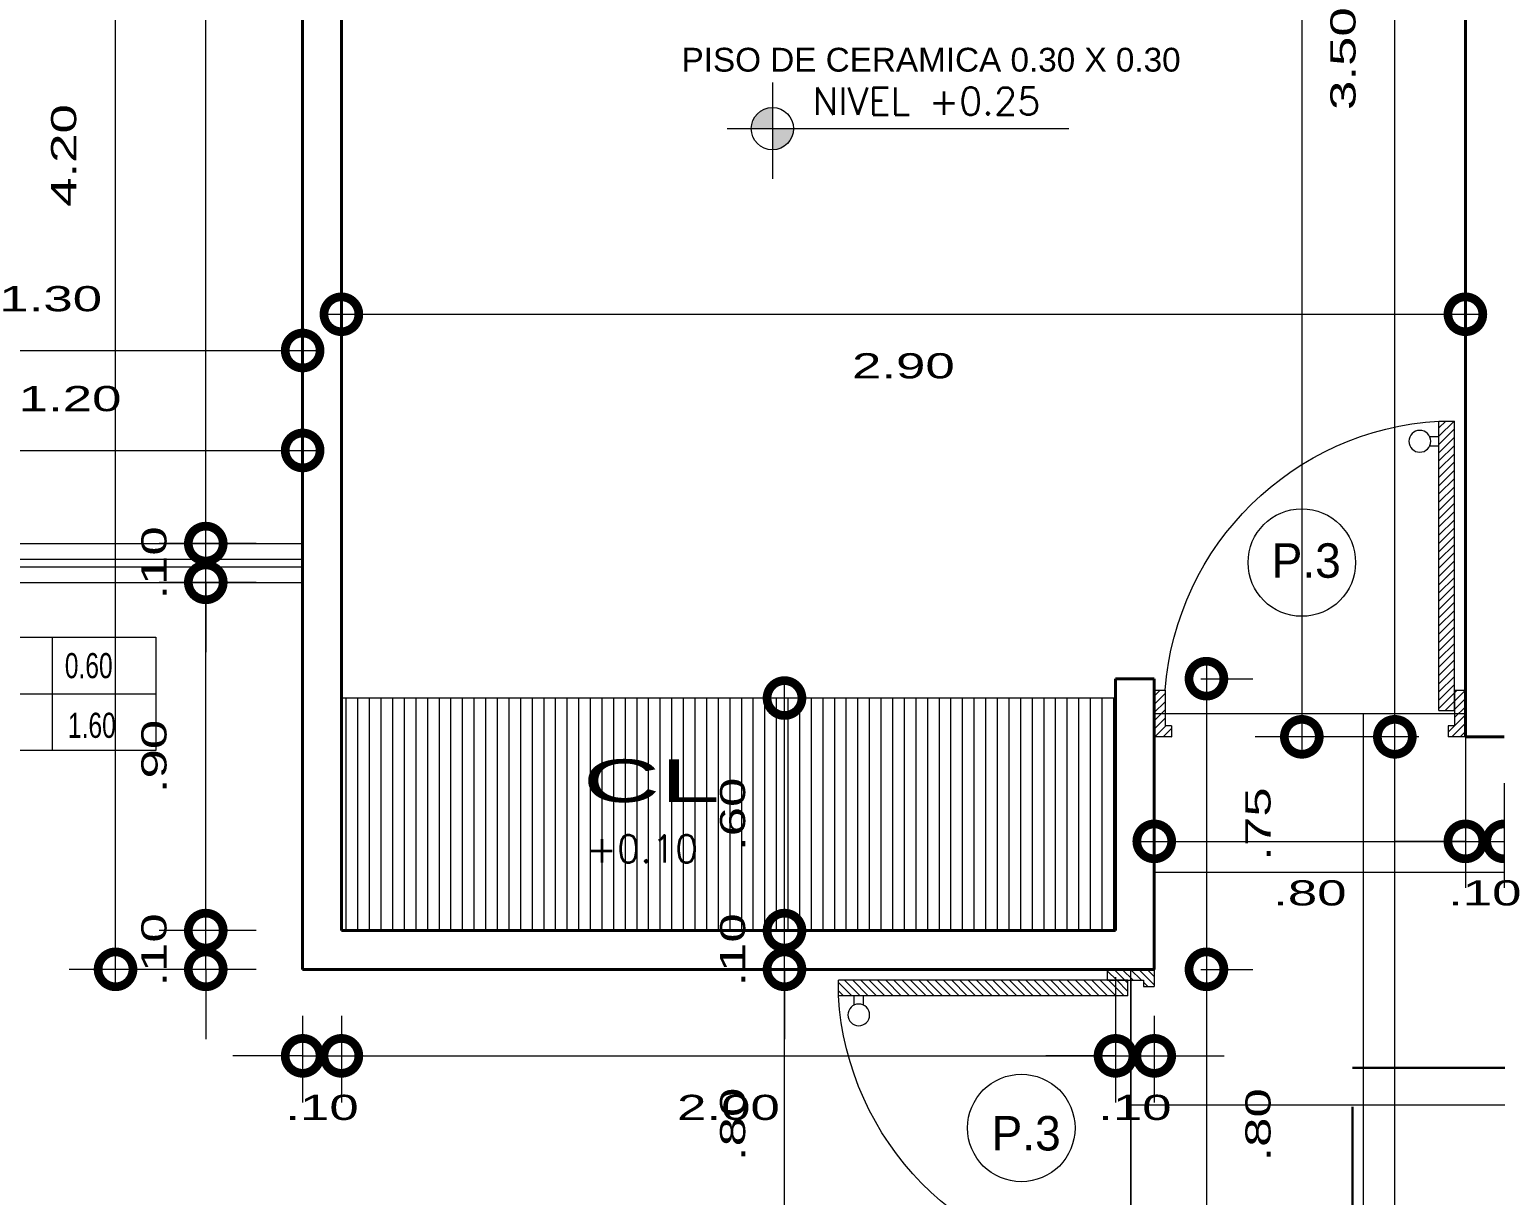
# Model space of a CAD drawing. Header units: inches. Extents: x 155.3 to 248.5, y 20.6 to 88.6.
# Drawn here: x 159.003 to 162.787, y 74.985 to 77.994 of the extents above; entities that cross this region are included whole.
import ezdxf

# ---------------------------------------------------------------- set-up
doc = ezdxf.new("R2010")
doc.units = ezdxf.units.IN
doc.header["$MEASUREMENT"] = 0
doc.linetypes.add('ACAD_ISO04W100', pattern=[30, 24, -3, 0, -3])
doc.linetypes.add('CONTINUA', pattern=[0])
for name, color, linetype in [('COTAS', 252, 'Continuous'), ('EJES', 1, 'Continuous'), ('MURO', 7, 'Continuous'), ('MURO BAJO', 144, 'Continuous'), ('PUERTAS', 23, 'Continuous'), ('TEXTOS PLANTA', 7, 'Continuous'), ('TEXTURAS', 251, 'Continuous'), ('VENTANAS', 40, 'Continuous')]:
    doc.layers.add(name, color=color, linetype=linetype)
doc.styles.add('Celso', font='swissel.ttf', dxfattribs={"width": 1.5})
doc.styles.add('ROMANS', font='romans', dxfattribs={"width": 1.1, "height": 1})
doc.styles.get("Standard").update_dxf_attribs({"font": 'arial.ttf'})
doc.dimstyles.new('PLANTA 1-50', dxfattribs={"dimtxt": 0.065, "dimasz": 0.18, "dimexe": 0.12, "dimexo": 0.12, "dimgap": 0.1, "dimtad": 2, "dimzin": 4, "dimdsep": 46, "dimtxsty": 'Celso', "dimblk": 'DOTSMALL', "dimcen": 0.065, "dimdle": 0.05, "dimclrd": 14, "dimclre": 251, "dimclrt": 256, "dimaunit": 1, "dimadec": 4, "dimazin": 1, "dimtfac": 1, "dimtix": 1, "dimtmove": 0, "dimatfit": 3, "dimldrblk": 'DOTSMALL', "dimfxl": 1, "dimlwd": 9, "dimlwe": 9, "dimarcsym": 0})
pattern_1 = [(315, (-96.529859, 5.184583), (-0.013258252, -0.013258252), [])]

# ---------------------------------------------------------------- blocks, each defined once
blk = doc.blocks.new('A$C2D8C4AFF')
at = {"lineweight": 0}
h = blk.add_hatch(dxfattribs=at)
h.set_pattern_fill('ANSI31', color=8, scale=0.15, angle=17, style=0)
h.set_pattern_definition(pattern_1)
h.paths.add_polyline_path([(0.035, 0.865), (0, 0.865), (0, 1.015), (0.055, 1.015), (0.055, 0.98), (0.035, 0.98)])
h = blk.add_hatch(dxfattribs=at)
h.set_pattern_fill('ANSI31', color=8, scale=0.15, angle=17, style=0)
h.set_pattern_definition(pattern_1)
h.paths.add_polyline_path([(1, 0.865), (0.965, 0.865), (0.965, 0.93), (0.965, 0.98), (0.945, 0.98), (0.945, 1.015), (1, 1.015)])
h = blk.add_hatch(dxfattribs=at)
h.set_pattern_fill('ANSI31', color=8, scale=0.15, angle=17, style=0)
h.set_pattern_definition(pattern_1)
h.paths.add_polyline_path([(0.965, 0), (0.915, 0), (0.915, 0.93), (0.965, 0.93)])
at = {"color": 32, "lineweight": 0}
for p, q in [((0, 0.865), (0, 1.015)), ((0.055, 1.015), (0, 1.015)), ((0.055, 0.98), (0.055, 1.015)), ((1, 1.015), (0.945, 1.015)), ((0.945, 0.98), (0.945, 1.015)), ((1, 0.865), (1, 1.015)), ((0.035, 0.865), (0.035, 0.98)), ((0.055, 0.98), (0.035, 0.98)), ((0.965, 0.98), (0.945, 0.98)), ((0.965, 0.865), (0.965, 0.98)), ((0.915, 0.93), (0.965, 0.93)), ((0.915, 0.93), (0.915, 0)), ((0.965, 0.93), (0.965, 0)), ((0, 0.865), (0.035, 0.865)), ((0.965, 0.865), (1, 0.865)), ((0.915, 0), (0.965, 0))]:
    blk.add_line(p, q, dxfattribs=at)
at = {"lineweight": 0}
for p, q in [((0.885, 0.08), (0.915, 0.08)), ((0.885, 0.05), (0.915, 0.05))]:
    blk.add_line(p, q, dxfattribs=at)
blk.add_circle((0.8534, 0.065), 0.035, dxfattribs=at)
blk.add_arc((0.9698, 0.9359), 0.9375, 184.3354, 266.6496, dxfattribs=at)
blk = doc.blocks.new('_DotSmall')
at = {"color": 0, "linetype": 'ByBlock', "lineweight": 0, "const_width": 0.5}
blk.add_lwpolyline([(-0.0625, 0, 1), (0.0625, 0, 1)], format="xyb", close=True, dxfattribs=at)
blk = doc.blocks.new('*D44')
at = {"layer": 'COTAS', "color": 14, "linetype": 'CONTINUA', "lineweight": 9, "transparency": 16777216}
for p, q in [((159.4586, 75.6689), (159.4586, 75.8489)), ((159.4586, 75.5689), (159.4586, 75.6689)), ((159.4586, 75.5689), (159.4586, 75.3889))]:
    blk.add_line(p, q, dxfattribs=at)
at = {"layer": 'COTAS', "color": 251, "linetype": 'Continuous', "lineweight": 9, "transparency": 16777216}
blk.add_line((159.5885, 75.6689), (159.3386, 75.6689), dxfattribs=at)
at = {"layer": 'COTAS', "color": 251, "linetype": 'CONTINUA', "lineweight": 9, "transparency": 16777216}
blk.add_line((159.5885, 75.5689), (159.3386, 75.5689), dxfattribs=at)
at = {"layer": 'Defpoints', "color": 0, "lineweight": 0, "transparency": 16777216}
for p in [(159.4586, 75.6689), (159.7085, 75.6689), (159.7085, 75.5689)]:
    blk.add_point(p, dxfattribs=at)
at = {"layer": 'COTAS', "color": 14, "lineweight": 9, "transparency": 16777216, "xscale": 0.18, "yscale": 0.18, "zscale": 0.18}
for p, rotation in [((159.4586, 75.6689), 270), ((159.4586, 75.5689), 90)]:
    blk.add_blockref('_DotSmall', p, dxfattribs=dict(at, rotation=rotation))
at = {"layer": 'COTAS', "lineweight": 0, "transparency": 16777216, "insert": (159.3253, 75.6189), "char_height": 0.065, "attachment_point": 5, "rotation": 90, "style": 'Celso'}
blk.add_mtext('.10', dxfattribs=at)
blk = doc.blocks.new('*D45')
at = {"layer": 'COTAS', "color": 14, "linetype": 'CONTINUA', "lineweight": 9, "transparency": 16777216}
blk.add_line((159.4586, 75.6189), (159.4586, 76.6175), dxfattribs=at)
at = {"layer": 'COTAS', "color": 251, "linetype": 'Continuous', "lineweight": 9, "transparency": 16777216}
blk.add_line((159.5885, 76.5675), (159.3386, 76.5675), dxfattribs=at)
at = {"layer": 'COTAS', "color": 251, "linetype": 'CONTINUA', "lineweight": 9, "transparency": 16777216}
blk.add_line((159.5885, 75.6689), (159.3386, 75.6689), dxfattribs=at)
at = {"layer": 'Defpoints', "color": 0, "lineweight": 0, "transparency": 16777216}
for p in [(159.4586, 76.5675), (159.7085, 76.5675), (159.7085, 75.6689)]:
    blk.add_point(p, dxfattribs=at)
at = {"layer": 'COTAS', "color": 14, "lineweight": 9, "transparency": 16777216, "xscale": 0.18, "yscale": 0.18, "zscale": 0.18}
for p, rotation in [((159.4586, 76.5675), 90), ((159.4586, 75.6689), 270)]:
    blk.add_blockref('_DotSmall', p, dxfattribs=dict(at, rotation=rotation))
at = {"layer": 'COTAS', "lineweight": 0, "transparency": 16777216, "insert": (159.3253, 76.1182), "char_height": 0.065, "attachment_point": 5, "rotation": 90, "style": 'Celso'}
blk.add_mtext('.90', dxfattribs=at)
blk = doc.blocks.new('*D46')
at = {"layer": 'COTAS', "color": 14, "linetype": 'CONTINUA', "lineweight": 9, "transparency": 16777216}
for p, q in [((159.4586, 76.6675), (159.4586, 76.8475)), ((159.4586, 76.5675), (159.4586, 76.6675)), ((159.4586, 76.5675), (159.4586, 76.3875))]:
    blk.add_line(p, q, dxfattribs=at)
at = {"layer": 'COTAS', "color": 251, "linetype": 'Continuous', "lineweight": 9, "transparency": 16777216}
blk.add_line((159.5885, 76.6675), (159.3386, 76.6675), dxfattribs=at)
at = {"layer": 'COTAS', "color": 251, "linetype": 'CONTINUA', "lineweight": 9, "transparency": 16777216}
blk.add_line((159.5885, 76.5675), (159.3386, 76.5675), dxfattribs=at)
at = {"layer": 'Defpoints', "color": 0, "lineweight": 0, "transparency": 16777216}
for p in [(159.4586, 76.6675), (159.7085, 76.6675), (159.7085, 76.5675)]:
    blk.add_point(p, dxfattribs=at)
at = {"layer": 'COTAS', "color": 14, "lineweight": 9, "transparency": 16777216, "xscale": 0.18, "yscale": 0.18, "zscale": 0.18}
for p, rotation in [((159.4586, 76.6675), 270), ((159.4586, 76.5675), 90)]:
    blk.add_blockref('_DotSmall', p, dxfattribs=dict(at, rotation=rotation))
at = {"layer": 'COTAS', "lineweight": 0, "transparency": 16777216, "insert": (159.3253, 76.6175), "char_height": 0.065, "attachment_point": 5, "rotation": 90, "style": 'Celso'}
blk.add_mtext('.10', dxfattribs=at)
blk = doc.blocks.new('*D47')
at = {"layer": 'COTAS', "color": 14, "linetype": 'CONTINUA', "lineweight": 9, "transparency": 16777216}
blk.add_line((159.4586, 76.6175), (159.4586, 79.7189), dxfattribs=at)
at = {"layer": 'COTAS', "color": 251, "linetype": 'Continuous', "lineweight": 9, "transparency": 16777216}
blk.add_line((159.6885, 79.6689), (159.3386, 79.6689), dxfattribs=at)
at = {"layer": 'COTAS', "color": 251, "linetype": 'CONTINUA', "lineweight": 9, "transparency": 16777216}
blk.add_line((159.5885, 76.6675), (159.3386, 76.6675), dxfattribs=at)
at = {"layer": 'Defpoints', "color": 0, "lineweight": 0, "transparency": 16777216}
for p in [(159.4586, 79.6689), (159.8085, 79.6689), (159.7085, 76.6675)]:
    blk.add_point(p, dxfattribs=at)
at = {"layer": 'COTAS', "color": 14, "lineweight": 9, "transparency": 16777216, "xscale": 0.18, "yscale": 0.18, "zscale": 0.18}
for p, rotation in [((159.4586, 79.6689), 90), ((159.4586, 76.6675), 270)]:
    blk.add_blockref('_DotSmall', p, dxfattribs=dict(at, rotation=rotation))
at = {"layer": 'COTAS', "lineweight": 0, "transparency": 16777216, "insert": (159.3253, 78.1682), "char_height": 0.065, "attachment_point": 5, "rotation": 90, "style": 'Celso'}
blk.add_mtext('3.00', dxfattribs=at)
blk = doc.blocks.new('*D89')
at = {"layer": 'COTAS', "color": 14, "linetype": 'CONTINUA', "lineweight": 9, "transparency": 16777216}
blk.add_line((159.2258, 75.5189), (159.2258, 79.8189), dxfattribs=at)
at = {"layer": 'COTAS', "color": 251, "linetype": 'Continuous', "lineweight": 9, "transparency": 16777216}
blk.add_line((159.5885, 79.7689), (159.1058, 79.7689), dxfattribs=at)
at = {"layer": 'COTAS', "color": 251, "linetype": 'CONTINUA', "lineweight": 9, "transparency": 16777216}
blk.add_line((159.5885, 75.5689), (159.1058, 75.5689), dxfattribs=at)
at = {"layer": 'Defpoints', "color": 0, "lineweight": 0, "transparency": 16777216}
for p in [(159.2258, 79.7689), (159.7085, 79.7689), (159.7085, 75.5689)]:
    blk.add_point(p, dxfattribs=at)
at = {"layer": 'COTAS', "color": 14, "lineweight": 9, "transparency": 16777216, "xscale": 0.18, "yscale": 0.18, "zscale": 0.18}
for p, rotation in [((159.2258, 79.7689), 90), ((159.2258, 75.5689), 270)]:
    blk.add_blockref('_DotSmall', p, dxfattribs=dict(at, rotation=rotation))
at = {"layer": 'COTAS', "lineweight": 0, "transparency": 16777216, "insert": (159.0924, 77.6689), "char_height": 0.065, "attachment_point": 5, "rotation": 90, "style": 'Celso'}
blk.add_mtext('4.20', dxfattribs=at)
blk = doc.blocks.new('*D91')
at = {"layer": 'COTAS', "color": 251, "linetype": 'CONTINUA', "lineweight": 9, "transparency": 16777216}
blk.add_line((158.5085, 76.7875), (158.5085, 77.0278), dxfattribs=at)
at = {"layer": 'COTAS', "color": 251, "linetype": 'Continuous', "lineweight": 9, "transparency": 16777216}
blk.add_line((159.7085, 76.7875), (159.7085, 77.0278), dxfattribs=at)
at = {"layer": 'COTAS', "color": 14, "linetype": 'CONTINUA', "lineweight": 9, "transparency": 16777216}
blk.add_line((158.4585, 76.9078), (159.7585, 76.9078), dxfattribs=at)
at = {"layer": 'Defpoints', "color": 0, "lineweight": 0, "transparency": 16777216}
for p in [(159.7085, 76.9078), (158.5085, 76.6675), (159.7085, 76.6675)]:
    blk.add_point(p, dxfattribs=at)
at = {"layer": 'COTAS', "color": 14, "lineweight": 9, "transparency": 16777216, "xscale": 0.18, "yscale": 0.18, "zscale": 0.18, "rotation": 180}
blk.add_blockref('_DotSmall', (158.5085, 76.9078), dxfattribs=at)
at = {"layer": 'COTAS', "color": 14, "lineweight": 9, "transparency": 16777216, "xscale": 0.18, "yscale": 0.18, "zscale": 0.18}
blk.add_blockref('_DotSmall', (159.7085, 76.9078), dxfattribs=at)
at = {"layer": 'COTAS', "lineweight": 0, "transparency": 16777216, "insert": (159.1085, 77.0412), "char_height": 0.065, "attachment_point": 5, "style": 'Celso'}
blk.add_mtext('1.20', dxfattribs=at)
blk = doc.blocks.new('*D92')
at = {"layer": 'COTAS', "color": 251, "linetype": 'CONTINUA', "lineweight": 9, "transparency": 16777216}
blk.add_line((158.4085, 76.7875), (158.4085, 77.2857), dxfattribs=at)
at = {"layer": 'COTAS', "color": 251, "linetype": 'Continuous', "lineweight": 9, "transparency": 16777216}
blk.add_line((159.7085, 76.7875), (159.7085, 77.2857), dxfattribs=at)
at = {"layer": 'COTAS', "color": 14, "linetype": 'CONTINUA', "lineweight": 9, "transparency": 16777216}
blk.add_line((158.3585, 77.1657), (159.7585, 77.1657), dxfattribs=at)
at = {"layer": 'Defpoints', "color": 0, "lineweight": 0, "transparency": 16777216}
for p in [(159.7085, 77.1657), (158.4085, 76.6675), (159.7085, 76.6675)]:
    blk.add_point(p, dxfattribs=at)
at = {"layer": 'COTAS', "color": 14, "lineweight": 9, "transparency": 16777216, "xscale": 0.18, "yscale": 0.18, "zscale": 0.18, "rotation": 180}
blk.add_blockref('_DotSmall', (158.4085, 77.1657), dxfattribs=at)
at = {"layer": 'COTAS', "color": 14, "lineweight": 9, "transparency": 16777216, "xscale": 0.18, "yscale": 0.18, "zscale": 0.18}
blk.add_blockref('_DotSmall', (159.7085, 77.1657), dxfattribs=at)
at = {"layer": 'COTAS', "lineweight": 0, "transparency": 16777216, "insert": (159.0585, 77.299), "char_height": 0.065, "attachment_point": 5, "style": 'Celso'}
blk.add_mtext('1.30', dxfattribs=at)
blk = doc.blocks.new('*D187')
at = {"layer": 'COTAS', "color": 14, "linetype": 'CONTINUA', "lineweight": 9, "transparency": 16777216}
blk.add_line((162.5264, 73.3689), (162.5264, 76.2189), dxfattribs=at)
at = {"layer": 'COTAS', "color": 251, "linetype": 'Continuous', "lineweight": 9, "transparency": 16777216}
blk.add_line((162.5884, 76.1689), (162.4064, 76.1689), dxfattribs=at)
at = {"layer": 'COTAS', "color": 251, "linetype": 'CONTINUA', "lineweight": 9, "transparency": 16777216}
blk.add_line((162.6231, 73.4189), (162.4064, 73.4189), dxfattribs=at)
at = {"layer": 'Defpoints', "color": 0, "lineweight": 0, "transparency": 16777216}
for p in [(162.5264, 76.1689), (162.7084, 76.1689), (162.7431, 73.4189)]:
    blk.add_point(p, dxfattribs=at)
at = {"layer": 'COTAS', "color": 14, "lineweight": 9, "transparency": 16777216, "xscale": 0.18, "yscale": 0.18, "zscale": 0.18}
for p, rotation in [((162.5264, 76.1689), 90), ((162.5264, 73.4189), 270)]:
    blk.add_blockref('_DotSmall', p, dxfattribs=dict(at, rotation=rotation))
at = {"layer": 'COTAS', "lineweight": 0, "transparency": 16777216, "insert": (162.393, 74.7939), "char_height": 0.065, "attachment_point": 5, "rotation": 90, "style": 'Celso'}
blk.add_mtext('2.75', dxfattribs=at)
blk = doc.blocks.new('*D188')
at = {"layer": 'COTAS', "color": 14, "linetype": 'CONTINUA', "lineweight": 9, "transparency": 16777216}
blk.add_line((162.5264, 76.1189), (162.5264, 79.7189), dxfattribs=at)
at = {"layer": 'COTAS', "color": 251, "linetype": 'Continuous', "lineweight": 9, "transparency": 16777216}
blk.add_line((162.5884, 79.6689), (162.4064, 79.6689), dxfattribs=at)
at = {"layer": 'COTAS', "color": 251, "linetype": 'CONTINUA', "lineweight": 9, "transparency": 16777216}
blk.add_line((162.5884, 76.1689), (162.4064, 76.1689), dxfattribs=at)
at = {"layer": 'Defpoints', "color": 0, "lineweight": 0, "transparency": 16777216}
for p in [(162.5264, 79.6689), (162.7084, 79.6689), (162.7084, 76.1689)]:
    blk.add_point(p, dxfattribs=at)
at = {"layer": 'COTAS', "color": 14, "lineweight": 9, "transparency": 16777216, "xscale": 0.18, "yscale": 0.18, "zscale": 0.18}
for p, rotation in [((162.5264, 79.6689), 90), ((162.5264, 76.1689), 270)]:
    blk.add_blockref('_DotSmall', p, dxfattribs=dict(at, rotation=rotation))
at = {"layer": 'COTAS', "lineweight": 0, "transparency": 16777216, "insert": (162.393, 77.9189), "char_height": 0.065, "attachment_point": 5, "rotation": 90, "style": 'Celso'}
blk.add_mtext('3.50', dxfattribs=at)
blk = doc.blocks.new('*D191')
at = {"layer": 'COTAS', "color": 14, "linetype": 'CONTINUA', "lineweight": 9, "transparency": 16777216}
blk.add_line((162.2864, 80.4189), (162.2864, 76.1189), dxfattribs=at)
at = {"layer": 'COTAS', "color": 251, "linetype": 'CONTINUA', "lineweight": 9, "transparency": 16777216}
blk.add_line((162.5884, 80.3689), (162.1664, 80.3689), dxfattribs=at)
at = {"layer": 'COTAS', "color": 251, "linetype": 'Continuous', "lineweight": 9, "transparency": 16777216}
blk.add_line((162.5884, 76.1689), (162.1664, 76.1689), dxfattribs=at)
at = {"layer": 'Defpoints', "color": 0, "lineweight": 0, "transparency": 16777216}
for p in [(162.7084, 80.3689), (162.2864, 76.1689), (162.7084, 76.1689)]:
    blk.add_point(p, dxfattribs=at)
at = {"layer": 'COTAS', "color": 14, "lineweight": 9, "transparency": 16777216, "xscale": 0.18, "yscale": 0.18, "zscale": 0.18}
for p, rotation in [((162.2864, 80.3689), 90), ((162.2864, 76.1689), 270)]:
    blk.add_blockref('_DotSmall', p, dxfattribs=dict(at, rotation=rotation))
at = {"layer": 'COTAS', "lineweight": 0, "transparency": 16777216, "insert": (162.153, 78.2689), "char_height": 0.065, "attachment_point": 5, "rotation": 90, "style": 'Celso'}
blk.add_mtext('4.20', dxfattribs=at)
blk = doc.blocks.new('*D192')
at = {"layer": 'COTAS', "color": 251, "linetype": 'CONTINUA', "lineweight": 9, "transparency": 16777216}
blk.add_line((159.8085, 77.5489), (159.8085, 77.1392), dxfattribs=at)
at = {"layer": 'COTAS', "color": 251, "linetype": 'Continuous', "lineweight": 9, "transparency": 16777216}
blk.add_line((162.7084, 77.5489), (162.7084, 77.1392), dxfattribs=at)
at = {"layer": 'COTAS', "color": 14, "linetype": 'CONTINUA', "lineweight": 9, "transparency": 16777216}
blk.add_line((159.7585, 77.2592), (162.7584, 77.2592), dxfattribs=at)
at = {"layer": 'Defpoints', "color": 0, "lineweight": 0, "transparency": 16777216}
for p in [(159.8085, 77.6689), (162.7084, 77.6689), (162.7084, 77.2592)]:
    blk.add_point(p, dxfattribs=at)
at = {"layer": 'COTAS', "color": 14, "lineweight": 9, "transparency": 16777216, "xscale": 0.18, "yscale": 0.18, "zscale": 0.18, "rotation": 180}
blk.add_blockref('_DotSmall', (159.8085, 77.2592), dxfattribs=at)
at = {"layer": 'COTAS', "color": 14, "lineweight": 9, "transparency": 16777216, "xscale": 0.18, "yscale": 0.18, "zscale": 0.18}
blk.add_blockref('_DotSmall', (162.7084, 77.2592), dxfattribs=at)
at = {"layer": 'COTAS', "lineweight": 0, "transparency": 16777216, "insert": (161.2584, 77.1258), "char_height": 0.065, "attachment_point": 5, "style": 'Celso'}
blk.add_mtext('2.90', dxfattribs=at)
blk = doc.blocks.new('*D195')
at = {"layer": 'COTAS', "color": 251, "linetype": 'CONTINUA', "lineweight": 9, "transparency": 16777216}
blk.add_line((161.9057, 76.1989), (161.9057, 75.7791), dxfattribs=at)
at = {"layer": 'COTAS', "color": 251, "linetype": 'Continuous', "lineweight": 9, "transparency": 16777216}
blk.add_line((162.7084, 76.1989), (162.7084, 75.7791), dxfattribs=at)
at = {"layer": 'COTAS', "color": 14, "linetype": 'CONTINUA', "lineweight": 9, "transparency": 16777216}
blk.add_line((161.8557, 75.8991), (162.7584, 75.8991), dxfattribs=at)
at = {"layer": 'Defpoints', "color": 0, "lineweight": 0, "transparency": 16777216}
for p in [(161.9057, 76.3189), (162.7084, 76.3189), (162.7084, 75.8991)]:
    blk.add_point(p, dxfattribs=at)
at = {"layer": 'COTAS', "color": 14, "lineweight": 9, "transparency": 16777216, "xscale": 0.18, "yscale": 0.18, "zscale": 0.18, "rotation": 180}
blk.add_blockref('_DotSmall', (161.9057, 75.8991), dxfattribs=at)
at = {"layer": 'COTAS', "color": 14, "lineweight": 9, "transparency": 16777216, "xscale": 0.18, "yscale": 0.18, "zscale": 0.18}
blk.add_blockref('_DotSmall', (162.7084, 75.8991), dxfattribs=at)
at = {"layer": 'COTAS', "lineweight": 0, "transparency": 16777216, "insert": (162.3071, 75.7657), "char_height": 0.065, "attachment_point": 5, "style": 'Celso'}
blk.add_mtext('.80', dxfattribs=at)
blk = doc.blocks.new('*D196')
at = {"layer": 'COTAS', "color": 251, "linetype": 'CONTINUA', "lineweight": 9, "transparency": 16777216}
blk.add_line((162.7084, 76.1989), (162.7084, 75.7791), dxfattribs=at)
at = {"layer": 'COTAS', "color": 251, "linetype": 'Continuous', "lineweight": 9, "transparency": 16777216}
blk.add_line((162.8084, 76.0489), (162.8084, 75.7791), dxfattribs=at)
at = {"layer": 'COTAS', "color": 14, "linetype": 'CONTINUA', "lineweight": 9, "transparency": 16777216}
for p, q in [((162.7084, 75.8991), (162.5284, 75.8991)), ((162.7084, 75.8991), (162.8084, 75.8991)), ((162.8084, 75.8991), (162.9884, 75.8991))]:
    blk.add_line(p, q, dxfattribs=at)
at = {"layer": 'Defpoints', "color": 0, "lineweight": 0, "transparency": 16777216}
for p in [(162.7084, 76.3189), (162.8084, 76.1689), (162.8084, 75.8991)]:
    blk.add_point(p, dxfattribs=at)
at = {"layer": 'COTAS', "color": 14, "lineweight": 9, "transparency": 16777216, "xscale": 0.18, "yscale": 0.18, "zscale": 0.18}
blk.add_blockref('_DotSmall', (162.7084, 75.8991), dxfattribs=at)
at = {"layer": 'COTAS', "color": 14, "lineweight": 9, "transparency": 16777216, "xscale": 0.18, "yscale": 0.18, "zscale": 0.18, "rotation": 180}
blk.add_blockref('_DotSmall', (162.8084, 75.8991), dxfattribs=at)
at = {"layer": 'COTAS', "lineweight": 0, "transparency": 16777216, "insert": (162.7584, 75.7657), "char_height": 0.065, "attachment_point": 5, "style": 'Celso'}
blk.add_mtext('.10', dxfattribs=at)
blk = doc.blocks.new('*D197')
at = {"layer": 'COTAS', "color": 251, "linetype": 'CONTINUA', "lineweight": 9, "transparency": 16777216}
blk.add_line((162.8084, 76.0489), (162.8084, 75.7791), dxfattribs=at)
at = {"layer": 'COTAS', "color": 251, "linetype": 'Continuous', "lineweight": 9, "transparency": 16777216}
blk.add_line((163.6111, 76.0489), (163.6111, 75.7791), dxfattribs=at)
at = {"layer": 'COTAS', "color": 14, "linetype": 'CONTINUA', "lineweight": 9, "transparency": 16777216}
blk.add_line((162.7584, 75.8991), (163.6611, 75.8991), dxfattribs=at)
at = {"layer": 'Defpoints', "color": 0, "lineweight": 0, "transparency": 16777216}
for p in [(162.8084, 76.1689), (163.6111, 76.1689), (163.6111, 75.8991)]:
    blk.add_point(p, dxfattribs=at)
at = {"layer": 'COTAS', "color": 14, "lineweight": 9, "transparency": 16777216, "xscale": 0.18, "yscale": 0.18, "zscale": 0.18, "rotation": 180}
blk.add_blockref('_DotSmall', (162.8084, 75.8991), dxfattribs=at)
at = {"layer": 'COTAS', "color": 14, "lineweight": 9, "transparency": 16777216, "xscale": 0.18, "yscale": 0.18, "zscale": 0.18}
blk.add_blockref('_DotSmall', (163.6111, 75.8991), dxfattribs=at)
at = {"layer": 'COTAS', "lineweight": 0, "transparency": 16777216, "insert": (163.2098, 75.7657), "char_height": 0.065, "attachment_point": 5, "style": 'Celso'}
blk.add_mtext('.80', dxfattribs=at)
blk = doc.blocks.new('*D198')
at = {"layer": 'COTAS', "color": 14, "linetype": 'CONTINUA', "lineweight": 9, "transparency": 16777216}
blk.add_line((162.0403, 76.3689), (162.0403, 75.5189), dxfattribs=at)
at = {"layer": 'COTAS', "color": 251, "linetype": 'CONTINUA', "lineweight": 9, "transparency": 16777216}
blk.add_line((162.0257, 76.3189), (162.1603, 76.3189), dxfattribs=at)
at = {"layer": 'COTAS', "color": 251, "linetype": 'Continuous', "lineweight": 9, "transparency": 16777216}
blk.add_line((162.0257, 75.5689), (162.1603, 75.5689), dxfattribs=at)
at = {"layer": 'Defpoints', "color": 0, "lineweight": 0, "transparency": 16777216}
for p in [(161.9057, 76.3189), (161.9057, 75.5689), (162.0403, 75.5689)]:
    blk.add_point(p, dxfattribs=at)
at = {"layer": 'COTAS', "color": 14, "lineweight": 9, "transparency": 16777216, "xscale": 0.18, "yscale": 0.18, "zscale": 0.18}
for p, rotation in [((162.0403, 76.3189), 90), ((162.0403, 75.5689), 270)]:
    blk.add_blockref('_DotSmall', p, dxfattribs=dict(at, rotation=rotation))
at = {"layer": 'COTAS', "lineweight": 0, "transparency": 16777216, "insert": (162.1737, 75.9439), "char_height": 0.065, "attachment_point": 5, "rotation": 90, "style": 'Celso'}
blk.add_mtext('.75', dxfattribs=at)
blk = doc.blocks.new('*D199')
at = {"layer": 'COTAS', "color": 14, "linetype": 'CONTINUA', "lineweight": 9, "transparency": 16777216}
blk.add_line((162.0403, 75.6189), (162.0403, 74.7162), dxfattribs=at)
at = {"layer": 'COTAS', "color": 251, "linetype": 'CONTINUA', "lineweight": 9, "transparency": 16777216}
blk.add_line((162.0257, 75.5689), (162.1603, 75.5689), dxfattribs=at)
at = {"layer": 'COTAS', "color": 251, "linetype": 'Continuous', "lineweight": 9, "transparency": 16777216}
blk.add_line((162.0257, 74.7662), (162.1603, 74.7662), dxfattribs=at)
at = {"layer": 'Defpoints', "color": 0, "lineweight": 0, "transparency": 16777216}
for p in [(161.9057, 75.5689), (161.9057, 74.7662), (162.0403, 74.7662)]:
    blk.add_point(p, dxfattribs=at)
at = {"layer": 'COTAS', "color": 14, "lineweight": 9, "transparency": 16777216, "xscale": 0.18, "yscale": 0.18, "zscale": 0.18}
for p, rotation in [((162.0403, 75.5689), 90), ((162.0403, 74.7662), 270)]:
    blk.add_blockref('_DotSmall', p, dxfattribs=dict(at, rotation=rotation))
at = {"layer": 'COTAS', "lineweight": 0, "transparency": 16777216, "insert": (162.1737, 75.1675), "char_height": 0.065, "attachment_point": 5, "rotation": 90, "style": 'Celso'}
blk.add_mtext('.80', dxfattribs=at)
blk = doc.blocks.new('*D206')
at = {"layer": 'COTAS', "color": 14, "linetype": 'CONTINUA', "lineweight": 9, "transparency": 16777216}
blk.add_line((160.9517, 74.7189), (160.9517, 75.6189), dxfattribs=at)
at = {"layer": 'COTAS', "color": 251, "linetype": 'Continuous', "lineweight": 9, "transparency": 16777216}
blk.add_line((161.0149, 75.5689), (160.8317, 75.5689), dxfattribs=at)
at = {"layer": 'COTAS', "color": 251, "linetype": 'CONTINUA', "lineweight": 9, "transparency": 16777216}
blk.add_line((161.0857, 74.7689), (160.8317, 74.7689), dxfattribs=at)
at = {"layer": 'Defpoints', "color": 0, "lineweight": 0, "transparency": 16777216}
for p in [(160.9517, 75.5689), (161.1349, 75.5689), (161.2057, 74.7689)]:
    blk.add_point(p, dxfattribs=at)
at = {"layer": 'COTAS', "color": 14, "lineweight": 9, "transparency": 16777216, "xscale": 0.18, "yscale": 0.18, "zscale": 0.18}
for p, rotation in [((160.9517, 75.5689), 90), ((160.9517, 74.7689), 270)]:
    blk.add_blockref('_DotSmall', p, dxfattribs=dict(at, rotation=rotation))
at = {"layer": 'COTAS', "lineweight": 0, "transparency": 16777216, "insert": (160.8183, 75.1689), "char_height": 0.065, "attachment_point": 5, "rotation": 90, "style": 'Celso'}
blk.add_mtext('.80', dxfattribs=at)
blk = doc.blocks.new('*D207')
at = {"layer": 'COTAS', "color": 14, "linetype": 'CONTINUA', "lineweight": 9, "transparency": 16777216}
for p, q in [((160.9517, 75.6689), (160.9517, 75.8489)), ((160.9517, 75.5689), (160.9517, 75.6689)), ((160.9517, 75.5689), (160.9517, 75.3889))]:
    blk.add_line(p, q, dxfattribs=at)
at = {"layer": 'COTAS', "color": 251, "linetype": 'Continuous', "lineweight": 9, "transparency": 16777216}
blk.add_line((160.9992, 75.6689), (160.8317, 75.6689), dxfattribs=at)
at = {"layer": 'COTAS', "color": 251, "linetype": 'CONTINUA', "lineweight": 9, "transparency": 16777216}
blk.add_line((161.0149, 75.5689), (160.8317, 75.5689), dxfattribs=at)
at = {"layer": 'Defpoints', "color": 0, "lineweight": 0, "transparency": 16777216}
for p in [(160.9517, 75.6689), (161.1192, 75.6689), (161.1349, 75.5689)]:
    blk.add_point(p, dxfattribs=at)
at = {"layer": 'COTAS', "color": 14, "lineweight": 9, "transparency": 16777216, "xscale": 0.18, "yscale": 0.18, "zscale": 0.18}
for p, rotation in [((160.9517, 75.6689), 270), ((160.9517, 75.5689), 90)]:
    blk.add_blockref('_DotSmall', p, dxfattribs=dict(at, rotation=rotation))
at = {"layer": 'COTAS', "lineweight": 0, "transparency": 16777216, "insert": (160.8183, 75.6189), "char_height": 0.065, "attachment_point": 5, "rotation": 90, "style": 'Celso'}
blk.add_mtext('.10', dxfattribs=at)
blk = doc.blocks.new('*D208')
at = {"layer": 'COTAS', "color": 14, "linetype": 'CONTINUA', "lineweight": 9, "transparency": 16777216}
blk.add_line((160.9517, 75.6189), (160.9517, 76.3189), dxfattribs=at)
at = {"layer": 'COTAS', "color": 251, "linetype": 'Continuous', "lineweight": 9, "transparency": 16777216}
blk.add_line((160.9908, 76.2689), (160.8317, 76.2689), dxfattribs=at)
at = {"layer": 'COTAS', "color": 251, "linetype": 'CONTINUA', "lineweight": 9, "transparency": 16777216}
blk.add_line((160.9992, 75.6689), (160.8317, 75.6689), dxfattribs=at)
at = {"layer": 'Defpoints', "color": 0, "lineweight": 0, "transparency": 16777216}
for p in [(160.9517, 76.2689), (161.1108, 76.2689), (161.1192, 75.6689)]:
    blk.add_point(p, dxfattribs=at)
at = {"layer": 'COTAS', "color": 14, "lineweight": 9, "transparency": 16777216, "xscale": 0.18, "yscale": 0.18, "zscale": 0.18}
for p, rotation in [((160.9517, 76.2689), 90), ((160.9517, 75.6689), 270)]:
    blk.add_blockref('_DotSmall', p, dxfattribs=dict(at, rotation=rotation))
at = {"layer": 'COTAS', "lineweight": 0, "transparency": 16777216, "insert": (160.8183, 75.9689), "char_height": 0.065, "attachment_point": 5, "rotation": 90, "style": 'Celso'}
blk.add_mtext('.60', dxfattribs=at)
blk = doc.blocks.new('*D209')
at = {"layer": 'COTAS', "color": 251, "linetype": 'CONTINUA', "lineweight": 9, "transparency": 16777216}
blk.add_line((159.7085, 75.4489), (159.7085, 75.2256), dxfattribs=at)
at = {"layer": 'COTAS', "color": 251, "linetype": 'Continuous', "lineweight": 9, "transparency": 16777216}
blk.add_line((159.8085, 75.4489), (159.8085, 75.2256), dxfattribs=at)
at = {"layer": 'COTAS', "color": 14, "linetype": 'CONTINUA', "lineweight": 9, "transparency": 16777216}
for p, q in [((159.7085, 75.3456), (159.5285, 75.3456)), ((159.7085, 75.3456), (159.8085, 75.3456)), ((159.8085, 75.3456), (159.9885, 75.3456))]:
    blk.add_line(p, q, dxfattribs=at)
at = {"layer": 'Defpoints', "color": 0, "lineweight": 0, "transparency": 16777216}
for p in [(159.7085, 75.5689), (159.8085, 75.5689), (159.8085, 75.3456)]:
    blk.add_point(p, dxfattribs=at)
at = {"layer": 'COTAS', "color": 14, "lineweight": 9, "transparency": 16777216, "xscale": 0.18, "yscale": 0.18, "zscale": 0.18}
blk.add_blockref('_DotSmall', (159.7085, 75.3456), dxfattribs=at)
at = {"layer": 'COTAS', "color": 14, "lineweight": 9, "transparency": 16777216, "xscale": 0.18, "yscale": 0.18, "zscale": 0.18, "rotation": 180}
blk.add_blockref('_DotSmall', (159.8085, 75.3456), dxfattribs=at)
at = {"layer": 'COTAS', "lineweight": 0, "transparency": 16777216, "insert": (159.7585, 75.2122), "char_height": 0.065, "attachment_point": 5, "style": 'Celso'}
blk.add_mtext('.10', dxfattribs=at)
blk = doc.blocks.new('*D210')
at = {"layer": 'COTAS', "color": 251, "linetype": 'Continuous', "lineweight": 9, "transparency": 16777216}
blk.add_line((161.8057, 75.5489), (161.8057, 75.2256), dxfattribs=at)
at = {"layer": 'COTAS', "color": 251, "linetype": 'CONTINUA', "lineweight": 9, "transparency": 16777216}
blk.add_line((159.8085, 75.4489), (159.8085, 75.2256), dxfattribs=at)
at = {"layer": 'COTAS', "color": 14, "linetype": 'CONTINUA', "lineweight": 9, "transparency": 16777216}
blk.add_line((159.7585, 75.3456), (161.8557, 75.3456), dxfattribs=at)
at = {"layer": 'Defpoints', "color": 0, "lineweight": 0, "transparency": 16777216}
for p in [(161.8057, 75.6689), (159.8085, 75.5689), (161.8057, 75.3456)]:
    blk.add_point(p, dxfattribs=at)
at = {"layer": 'COTAS', "color": 14, "lineweight": 9, "transparency": 16777216, "xscale": 0.18, "yscale": 0.18, "zscale": 0.18, "rotation": 180}
blk.add_blockref('_DotSmall', (159.8085, 75.3456), dxfattribs=at)
at = {"layer": 'COTAS', "color": 14, "lineweight": 9, "transparency": 16777216, "xscale": 0.18, "yscale": 0.18, "zscale": 0.18}
blk.add_blockref('_DotSmall', (161.8057, 75.3456), dxfattribs=at)
at = {"layer": 'COTAS', "lineweight": 0, "transparency": 16777216, "insert": (160.8071, 75.2122), "char_height": 0.065, "attachment_point": 5, "style": 'Celso'}
blk.add_mtext('2.00', dxfattribs=at)
blk = doc.blocks.new('*D211')
at = {"layer": 'COTAS', "color": 251, "linetype": 'CONTINUA', "lineweight": 9, "transparency": 16777216}
blk.add_line((161.8057, 75.5489), (161.8057, 75.2256), dxfattribs=at)
at = {"layer": 'COTAS', "color": 251, "linetype": 'Continuous', "lineweight": 9, "transparency": 16777216}
blk.add_line((161.9057, 75.4489), (161.9057, 75.2256), dxfattribs=at)
at = {"layer": 'COTAS', "color": 14, "linetype": 'CONTINUA', "lineweight": 9, "transparency": 16777216}
for p, q in [((161.8057, 75.3456), (161.6257, 75.3456)), ((161.8057, 75.3456), (161.9057, 75.3456)), ((161.9057, 75.3456), (162.0857, 75.3456))]:
    blk.add_line(p, q, dxfattribs=at)
at = {"layer": 'Defpoints', "color": 0, "lineweight": 0, "transparency": 16777216}
for p in [(161.8057, 75.6689), (161.9057, 75.5689), (161.9057, 75.3456)]:
    blk.add_point(p, dxfattribs=at)
at = {"layer": 'COTAS', "color": 14, "lineweight": 9, "transparency": 16777216, "xscale": 0.18, "yscale": 0.18, "zscale": 0.18}
blk.add_blockref('_DotSmall', (161.8057, 75.3456), dxfattribs=at)
at = {"layer": 'COTAS', "color": 14, "lineweight": 9, "transparency": 16777216, "xscale": 0.18, "yscale": 0.18, "zscale": 0.18, "rotation": 180}
blk.add_blockref('_DotSmall', (161.9057, 75.3456), dxfattribs=at)
at = {"layer": 'COTAS', "lineweight": 0, "transparency": 16777216, "insert": (161.8557, 75.2122), "char_height": 0.065, "attachment_point": 5, "style": 'Celso'}
blk.add_mtext('.10', dxfattribs=at)

msp = doc.modelspace()

# ---------------------------------------------------------------- hatches: boundary and pattern name
at = {"layer": 'TEXTOS PLANTA', "lineweight": 9}
h = msp.add_hatch(color=7, dxfattribs=at)
h.paths.add_polyline_path([(160.866, 77.7382), (160.9206, 77.7382), (160.9206, 77.7928, 0.414214)])
h.paths.add_polyline_path([(160.9206, 77.7382), (160.9206, 77.6836, 0.414214), (160.9752, 77.7382)])
at = {"layer": 'TEXTURAS', "lineweight": 0}
h = msp.add_hatch(dxfattribs=at)
h.set_pattern_fill('_USER', color=251, scale=0.03, angle=90, style=0, pattern_type=0)
h.set_pattern_definition([(90, (0.761205, 0), (-0.03, 2e-18), [])])
h.paths.add_polyline_path([(159.8085, 76.2689), (159.8085, 75.6689), (161.8057, 75.6689), (161.8057, 76.2689)])
h = msp.add_hatch(dxfattribs=at)
h.set_pattern_fill('_USER', color=251, scale=0.6, angle=90, style=0, double=1, pattern_type=0)
h.set_pattern_definition([(90, (161.84554, 73.4189), (-0.6, 4e-17), []), (180, (161.84554, 73.4189), (-7e-17, -0.6), [])])
h.paths.add_polyline_path([(163.6084, 76.1689), (163.5669, 76.1689), (163.5669, 76.197), (163.583, 76.197), (163.583, 76.2291), (162.8365, 76.2291), (162.8365, 76.197), (162.8525, 76.197), (162.8525, 76.1689), (162.8084, 76.1689), (162.7084, 76.1689), (162.6643, 76.1689), (162.6643, 76.197), (162.6803, 76.197), (162.6803, 76.2291), (161.9338, 76.2291), (161.9338, 76.197), (161.9499, 76.197), (161.9499, 76.1689), (161.9057, 76.1689), (161.9057, 75.5689), (161.9057, 75.5247), (161.8776, 75.5247), (161.8776, 75.5408), (161.8455, 75.5408), (161.8455, 74.7943), (161.8776, 74.7943), (161.8776, 74.8103), (161.9057, 74.8103), (161.9057, 74.7662), (161.9057, 74.0144), (162.4172, 74.0144), (162.4172, 75.3144), (163.6084, 75.3144)])
h.paths.add_polyline_path([(165.7084, 74.4689), (165.6084, 74.4689), (165.5754, 74.4739), (165.5754, 74.4949), (165.5874, 74.4949), (165.5874, 74.5189), (165.0294, 74.5189), (165.0294, 74.4949), (165.0414, 74.4949), (165.0414, 74.4739), (165.0084, 74.4739), (165.0084, 74.4689), (163.6084, 74.4689), (163.6084, 74.5689), (163.6084, 74.6019), (163.6294, 74.6019), (163.6294, 74.5899), (163.6584, 74.5899), (163.6584, 75.1479), (163.6294, 75.1479), (163.6294, 75.1359), (163.6084, 75.1359), (163.6084, 75.1689), (163.6084, 75.3144), (162.4172, 75.3144), (162.4172, 74.0144), (161.9057, 74.0144), (161.9057, 73.4189), (165.7084, 73.4189)])

# ---------------------------------------------------------------- linework, layer by layer
at = {"layer": 'EJES', "linetype": 'ACAD_ISO04W100', "lineweight": 30, "ltscale": 0.05}
for p, q in [((162.4172, 74.0144), (162.4172, 75.3144)), ((162.4172, 75.3144), (184.6111, 75.3144))]:
    msp.add_line(p, q, dxfattribs=at)
at = {"layer": 'MURO', "color": 7, "lineweight": 40}
for p, q in [((159.7085, 79.7689), (159.7085, 75.5689)), ((159.8085, 79.6689), (159.8085, 75.6689)), ((162.7084, 76.1689), (162.7084, 79.6689)), ((161.9057, 76.3189), (161.8057, 76.3189)), ((161.8057, 75.6689), (161.8057, 76.3189)), ((161.9057, 75.5689), (161.9057, 76.3189)), ((162.7084, 76.1689), (162.8084, 76.1689)), ((161.8057, 75.6689), (159.8085, 75.6689)), ((161.9057, 75.5689), (159.7085, 75.5689))]:
    msp.add_line(p, q, dxfattribs=at)
at = {"layer": 'MURO BAJO', "lineweight": 15}
for p, q in [((158.5085, 76.6675), (159.7085, 76.6675)), ((158.5085, 76.5675), (159.7085, 76.5675))]:
    msp.add_line(p, q, dxfattribs=at)
at = {"layer": 'TEXTOS PLANTA', "color": 7, "lineweight": 9}
for p, q in [((160.9206, 77.857), (160.9206, 77.6089)), ((160.8035, 77.7382), (161.6849, 77.7382))]:
    msp.add_line(p, q, dxfattribs=at)
for points in [[(158.7949, 76.4257), (159.3301, 76.4257), (159.3301, 76.1338), (158.7949, 76.1338), (158.7949, 76.4257)], [(159.0625, 76.4257), (159.0625, 76.1338)], [(158.7949, 76.2797), (159.3301, 76.2797)]]:
    msp.add_lwpolyline(points, dxfattribs=at)
msp.add_circle((160.9206, 77.7382), 0.0546, dxfattribs=at)
at = {"layer": 'TEXTOS PLANTA', "lineweight": 0}
for centre in [(162.2864, 76.6186), (161.5627, 75.1595)]:
    msp.add_circle(centre, 0.1387, dxfattribs=at)
at = {"layer": 'TEXTURAS', "color": 251, "lineweight": 0}
for p, q in [((161.8057, 76.2689), (159.8085, 76.2689)), ((161.9057, 76.2291), (162.7084, 76.2291)), ((161.8455, 74.7662), (161.8455, 75.5689))]:
    msp.add_line(p, q, dxfattribs=at)
at = {"layer": 'VENTANAS', "lineweight": 20}
for p, q in [((158.5085, 76.6275), (159.7085, 76.6275)), ((158.5085, 76.6075), (159.7085, 76.6075))]:
    msp.add_line(p, q, dxfattribs=at)

# ---------------------------------------------------------------- block references
at = {"layer": 'PUERTAS', "lineweight": 0, "xscale": -0.80269837919511, "yscale": 0.80269837919511, "zscale": 0.80269837919511}
for p, rotation in [((161.9057, 76.9836), 180), ((161.091, 74.7662), 270)]:
    msp.add_blockref('A$C2D8C4AFF', p, dxfattribs=dict(at, rotation=rotation))

# ---------------------------------------------------------------- texts
at = {"layer": 'TEXTOS PLANTA', "color": 7, "lineweight": 9}
msp.add_text('PISO DE CERAMICA 0.30 X 0.30', height=0.061427, dxfattribs=at).set_placement((160.6861, 77.8854))
at = {"layer": 'TEXTOS PLANTA', "color": 7, "lineweight": 9, "style": 'ROMANS'}
for s, p in [('NIVEL +0.25', (161.0241, 77.7741)), ('+0.10', (160.4412, 75.8449))]:
    msp.add_text(s, height=0.07, dxfattribs=at).set_placement(p)
at = {"layer": 'TEXTOS PLANTA', "color": 7, "lineweight": 9}
for s, height, width, p in [('0.60', 0.06486, 0.7, (159.0949, 76.3202)), ('1.60', 0.06486, 0.7, (159.103, 76.1662)), ('CL', 0.11, 1.8, (160.4312, 76.0005))]:
    msp.add_text(s, height=height, dxfattribs=dict(at, width=width)).set_placement(p)
at = {"layer": 'TEXTOS PLANTA', "color": 7, "lineweight": 9, "char_height": 0.088889, "width": 0.355556, "attachment_point": 4}
for insert in [(162.2085, 76.6231), (161.4859, 75.1453)]:
    msp.add_mtext('{\\fCentury Gothic|b0|i0|c1|p15;P.3}', dxfattribs=dict(at, insert=insert))

# ---------------------------------------------------------------- dimensions: what is measured, and where the dimension line sits
at = {"layer": 'COTAS', "lineweight": 0}
for base, p1, p2, picture, middle in [((162.2864, 76.1689), (162.7084, 80.3689), (162.7084, 76.1689), '*D191', (162.153, 78.2689)), ((159.2258, 79.7689), (159.7085, 75.5689), (159.7085, 79.7689), '*D89', (159.0924, 77.6689)), ((162.0403, 75.5689), (161.9057, 76.3189), (161.9057, 75.5689), '*D198', (162.1737, 75.9439)), ((159.4586, 75.6689), (159.7085, 75.5689), (159.7085, 75.6689), '*D44', (159.3253, 75.6189))]:
    dim = msp.add_linear_dim(base=base, p1=p1, p2=p2, angle=90, dimstyle='PLANTA 1-50', dxfattribs=at)
    dim.commit()
    dim.dimension.update_dxf_attribs({"geometry": picture, "text_midpoint": middle})
for base, p1, p2, picture, middle in [((159.4586, 79.6689), (159.7085, 76.6675), (159.8085, 79.6689), '*D47', (159.3253, 78.1682)), ((162.5264, 79.6689), (162.7084, 76.1689), (162.7084, 79.6689), '*D188', (162.393, 77.9189)), ((159.4586, 76.6675), (159.7085, 76.5675), (159.7085, 76.6675), '*D46', (159.3253, 76.6175)), ((159.4586, 76.5675), (159.7085, 75.6689), (159.7085, 76.5675), '*D45', (159.3253, 76.1182)), ((160.9517, 76.2689), (161.1192, 75.6689), (161.1108, 76.2689), '*D208', (160.8183, 75.9689)), ((162.5264, 76.1689), (162.7431, 73.4189), (162.7084, 76.1689), '*D187', (162.393, 74.7939)), ((160.9517, 75.6689), (161.1349, 75.5689), (161.1192, 75.6689), '*D207', (160.8183, 75.6189)), ((160.9517, 75.5689), (161.2057, 74.7689), (161.1349, 75.5689), '*D206', (160.8183, 75.1689)), ((162.0403, 74.7662), (161.9057, 75.5689), (161.9057, 74.7662), '*D199', (162.1737, 75.1675))]:
    dim = msp.add_linear_dim(base=base, p1=p1, p2=p2, angle=90, dimstyle='PLANTA 1-50', override={"dimtmove": 1}, dxfattribs=at)
    dim.commit()
    dim.dimension.update_dxf_attribs({"geometry": picture, "text_midpoint": middle})
for base, p1, p2, picture, middle in [((162.7084, 77.2592), (159.8085, 77.6689), (162.7084, 77.6689), '*D192', (161.2584, 77.1258)), ((159.7085, 77.1657), (158.4085, 76.6675), (159.7085, 76.6675), '*D92', (159.0585, 77.299)), ((162.7084, 75.8991), (161.9057, 76.3189), (162.7084, 76.3189), '*D195', (162.3071, 75.7657)), ((159.8085, 75.3456), (159.7085, 75.5689), (159.8085, 75.5689), '*D209', (159.7585, 75.2122))]:
    dim = msp.add_linear_dim(base=base, p1=p1, p2=p2, dimstyle='PLANTA 1-50', dxfattribs=at)
    dim.commit()
    dim.dimension.update_dxf_attribs({"geometry": picture, "text_midpoint": middle})
for base, p1, p2, picture, middle in [((159.7085, 76.9078), (158.5085, 76.6675), (159.7085, 76.6675), '*D91', (159.1085, 77.0412)), ((162.8084, 75.8991), (162.7084, 76.3189), (162.8084, 76.1689), '*D196', (162.7584, 75.7657)), ((163.6111, 75.8991), (162.8084, 76.1689), (163.6111, 76.1689), '*D197', (163.2098, 75.7657)), ((161.8057, 75.3456), (159.8085, 75.5689), (161.8057, 75.6689), '*D210', (160.8071, 75.2122)), ((161.9057, 75.3456), (161.8057, 75.6689), (161.9057, 75.5689), '*D211', (161.8557, 75.2122))]:
    dim = msp.add_linear_dim(base=base, p1=p1, p2=p2, dimstyle='PLANTA 1-50', override={"dimtmove": 1}, dxfattribs=at)
    dim.commit()
    dim.dimension.update_dxf_attribs({"geometry": picture, "text_midpoint": middle})

doc.saveas('drawing.dxf')
